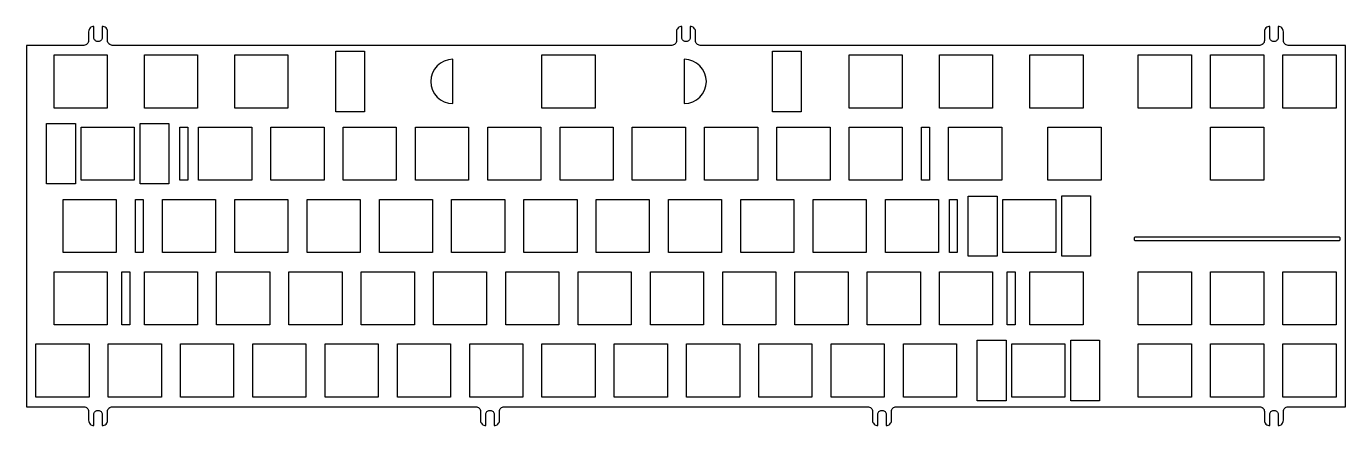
# Model space of a CAD drawing. Header units: millimetres. Extents: x 0 to 348, y -101 to 5.
import ezdxf

# ---------------------------------------------------------------- set-up
doc = ezdxf.new("R2010")
doc.units = ezdxf.units.MM
doc.layers.get('0').update_dxf_attribs({"linetype": 'CONTINUOUS'})

msp = doc.modelspace()

# ---------------------------------------------------------------- linework, layer by layer
for points in [[(0.1, -95.51), (15.24, -95.51, -0.414214), (16.49, -96.76), (16.49, -99.11, 0.414214), (17.89, -100.51), (17.89, -97.53, -0.414214), (18.89, -96.53), (19.09, -96.53, -0.414214), (20.09, -97.53), (20.09, -100.51, 0.414214), (21.49, -99.11), (21.49, -96.76, -0.414214), (22.74, -95.51), (118.53, -95.51, -0.414214), (119.78, -96.76), (119.78, -99.11, 0.414214), (121.18, -100.51), (121.18, -97.53, -0.414214), (122.18, -96.53), (122.38, -96.53, -0.414214), (123.38, -97.53), (123.38, -100.51, 0.414214), (124.78, -99.11), (124.78, -96.76, -0.414214), (126.03, -95.51), (221.82, -95.51, -0.414214), (223.07, -96.76), (223.07, -99.11, 0.414214), (224.47, -100.51), (224.47, -97.53, -0.414214), (225.47, -96.53), (225.67, -96.53, -0.414214), (226.67, -97.53), (226.67, -100.51, 0.414214), (228.07, -99.11), (228.07, -96.76, -0.414214), (229.32, -95.51), (325.11, -95.51, -0.414214), (326.36, -96.76), (326.36, -99.11, 0.414214), (327.76, -100.51), (327.76, -97.53, -0.414214), (328.76, -96.53), (328.96, -96.53, -0.414214), (329.96, -97.53), (329.96, -100.51, 0.414214), (331.36, -99.11), (331.36, -96.76, -0.414214), (332.61, -95.51), (347.76, -95.51), (347.76, -0.26), (332.61, -0.26, -0.414214), (331.36, 0.99), (331.36, 3.34, 0.414214), (329.96, 4.74), (329.96, 1.77, -0.414214), (328.96, 0.77), (328.76, 0.77, -0.414214), (327.76, 1.77), (327.76, 4.74, 0.414214), (326.36, 3.34), (326.36, 0.99, -0.414214), (325.11, -0.26), (177.68, -0.26, -0.414214), (176.43, 0.99), (176.43, 3.34, 0.414214), (175.03, 4.74), (175.03, 1.77, -0.414214), (174.03, 0.77), (173.83, 0.77, -0.414214), (172.83, 1.77), (172.83, 4.74, 0.414214), (171.43, 3.34), (171.43, 0.99, -0.414214), (170.18, -0.26), (22.74, -0.26, -0.414214), (21.49, 0.99), (21.49, 3.34, 0.414214), (20.09, 4.74), (20.09, 1.77, -0.414214), (19.09, 0.77), (18.89, 0.77, -0.414214), (17.89, 1.77), (17.89, 4.74, 0.414214), (16.49, 3.34), (16.49, 0.99, -0.414214), (15.24, -0.26), (0.1, -0.26)], [(112.48, -3.94, 0.999468), (112.48, -15.63)], [(173.46, -15.63, 0.999468), (173.46, -3.94)], [(292.43, -50.74), (345.93, -50.74, -0.414214), (346.23, -51.04), (346.23, -51.49, -0.414214), (345.93, -51.79), (292.43, -51.79, -0.414214), (292.13, -51.49), (292.13, -51.04, -0.414214)]]:
    msp.add_lwpolyline(points, format="xyb", close=True)
for points in [[(7.38, -16.78), (7.38, -2.78), (21.38, -2.78), (21.38, -16.78)], [(31.19, -16.78), (31.19, -2.78), (45.19, -2.78), (45.19, -16.78)], [(69.01, -16.78), (55.01, -16.78), (55.01, -2.78), (69.01, -2.78)], [(81.62, -17.75), (81.62, -1.81), (89.19, -1.81), (89.19, -17.75)], [(135.97, -16.78), (135.97, -2.78), (149.97, -2.78), (149.97, -16.78)], [(196.74, -1.81), (204.32, -1.81), (204.32, -17.75), (196.74, -17.75)], [(216.93, -2.78), (230.93, -2.78), (230.93, -16.78), (216.93, -16.78)], [(254.74, -2.78), (254.74, -16.78), (240.75, -16.78), (240.75, -2.78)], [(278.56, -2.78), (278.56, -16.78), (264.56, -16.78), (264.56, -2.78)], [(293.13, -2.78), (307.13, -2.78), (307.13, -16.78), (293.13, -16.78)], [(326.18, -2.78), (326.18, -16.78), (312.18, -16.78), (312.18, -2.78)], [(345.23, -16.78), (331.23, -16.78), (331.23, -2.78), (345.23, -2.78)], [(13, -20.86), (13, -36.79), (5.43, -36.79), (5.43, -20.84)], [(14.53, -35.83), (14.53, -21.83), (28.53, -21.83), (28.53, -35.83)], [(30.05, -20.86), (37.63, -20.86), (37.63, -36.8), (30.05, -36.8)], [(40.5, -35.83), (40.5, -21.83), (42.6, -21.83), (42.6, -35.83)], [(45.48, -35.83), (45.48, -21.83), (59.48, -21.83), (59.48, -35.83)], [(78.53, -35.83), (64.53, -35.83), (64.53, -21.83), (78.53, -21.83)], [(97.58, -21.83), (97.58, -35.83), (83.58, -35.83), (83.58, -21.83)], [(116.63, -35.83), (102.63, -35.83), (102.63, -21.83), (116.63, -21.83)], [(135.68, -35.83), (121.68, -35.83), (121.68, -21.83), (135.68, -21.83)], [(140.73, -21.83), (154.73, -21.83), (154.73, -35.83), (140.73, -35.83)], [(173.78, -21.83), (173.78, -35.83), (159.78, -35.83), (159.78, -21.83)], [(192.83, -21.83), (192.83, -35.83), (178.83, -35.83), (178.83, -21.83)], [(211.88, -21.83), (211.88, -35.83), (197.88, -35.83), (197.88, -21.83)], [(230.93, -35.83), (216.93, -35.83), (216.93, -21.83), (230.93, -21.83)], [(235.98, -35.83), (235.98, -21.83), (238.08, -21.83), (238.08, -35.83)], [(243.13, -21.83), (257.12, -21.83), (257.12, -35.83), (243.13, -35.83)], [(269.32, -21.83), (283.32, -21.83), (283.32, -35.83), (269.32, -35.83)], [(326.18, -21.83), (326.18, -35.83), (312.18, -35.83), (312.18, -21.83)], [(23.76, -54.88), (9.76, -54.88), (9.76, -40.88), (23.76, -40.88)], [(28.81, -54.88), (28.81, -40.88), (30.91, -40.88), (30.91, -54.88)], [(35.96, -40.88), (49.96, -40.88), (49.96, -54.88), (35.96, -54.88)], [(55.01, -54.88), (55.01, -40.88), (69.01, -40.88), (69.01, -54.88)], [(88.06, -54.88), (74.06, -54.88), (74.06, -40.88), (88.06, -40.88)], [(107.11, -40.88), (107.11, -54.88), (93.11, -54.88), (93.11, -40.88)], [(112.16, -54.88), (112.16, -40.88), (126.16, -40.88), (126.16, -54.88)], [(131.21, -40.88), (145.21, -40.88), (145.21, -54.88), (131.21, -54.88)], [(150.26, -40.88), (164.26, -40.88), (164.26, -54.88), (150.26, -54.88)], [(183.31, -54.88), (169.31, -54.88), (169.31, -40.88), (183.31, -40.88)], [(188.36, -54.88), (188.36, -40.88), (202.36, -40.88), (202.36, -54.88)], [(221.41, -54.88), (207.41, -54.88), (207.41, -40.88), (221.41, -40.88)], [(240.46, -54.88), (226.46, -54.88), (226.46, -40.88), (240.46, -40.88)], [(243.33, -54.88), (243.33, -40.88), (245.43, -40.88), (245.43, -54.88)], [(255.89, -39.99), (255.89, -55.85), (248.31, -55.85), (248.31, -39.99)], [(257.41, -54.88), (257.41, -40.88), (271.41, -40.88), (271.41, -54.88)], [(272.94, -39.91), (280.51, -39.91), (280.51, -55.85), (272.94, -55.85)], [(21.38, -73.93), (7.38, -73.93), (7.38, -59.93), (21.38, -59.93)], [(25.24, -73.93), (25.24, -59.93), (27.34, -59.93), (27.34, -73.93)], [(31.19, -59.93), (45.19, -59.93), (45.19, -73.93), (31.19, -73.93)], [(50.24, -73.93), (50.24, -59.93), (64.24, -59.93), (64.24, -73.93)], [(83.29, -59.93), (83.29, -73.93), (69.29, -73.93), (69.29, -59.93)], [(88.34, -73.93), (88.34, -59.93), (102.34, -59.93), (102.34, -73.93)], [(121.39, -73.93), (107.39, -73.93), (107.39, -59.93), (121.39, -59.93)], [(140.44, -59.93), (140.44, -73.93), (126.45, -73.93), (126.45, -59.93)], [(145.5, -59.93), (159.49, -59.93), (159.49, -73.93), (145.5, -73.93)], [(164.54, -59.93), (178.54, -59.93), (178.54, -73.93), (164.54, -73.93)], [(183.59, -59.93), (197.59, -59.93), (197.59, -73.93), (183.59, -73.93)], [(216.64, -59.93), (216.64, -73.93), (202.65, -73.93), (202.65, -59.93)], [(235.69, -73.93), (221.69, -73.93), (221.69, -59.93), (235.69, -59.93)], [(240.75, -73.93), (240.75, -59.93), (254.74, -59.93), (254.74, -73.93)], [(258.6, -73.93), (258.6, -59.93), (260.7, -59.93), (260.7, -73.93)], [(264.56, -59.93), (278.56, -59.93), (278.56, -73.93), (264.56, -73.93)], [(307.13, -73.93), (293.13, -73.93), (293.13, -59.93), (307.13, -59.93)], [(312.18, -73.93), (312.18, -59.93), (326.18, -59.93), (326.18, -73.93)], [(331.23, -59.93), (345.23, -59.93), (345.23, -73.93), (331.23, -73.93)], [(16.62, -92.98), (2.62, -92.98), (2.62, -78.98), (16.62, -78.98)], [(35.67, -92.98), (21.67, -92.98), (21.67, -78.98), (35.67, -78.98)], [(40.72, -78.98), (54.72, -78.98), (54.72, -92.98), (40.72, -92.98)], [(73.77, -78.98), (73.77, -92.98), (59.77, -92.98), (59.77, -78.98)], [(78.82, -92.98), (78.82, -78.98), (92.82, -78.98), (92.82, -92.98)], [(97.87, -92.98), (97.87, -78.98), (111.87, -78.98), (111.87, -92.98)], [(130.92, -92.98), (116.92, -92.98), (116.92, -78.98), (130.92, -78.98)], [(149.97, -92.98), (135.97, -92.98), (135.97, -78.98), (149.97, -78.98)], [(155.02, -92.98), (155.02, -78.98), (169.02, -78.98), (169.02, -92.98)], [(188.07, -92.98), (174.07, -92.98), (174.07, -78.98), (188.07, -78.98)], [(193.12, -92.98), (193.12, -78.98), (207.12, -78.98), (207.12, -92.98)], [(226.17, -78.98), (226.17, -92.98), (212.17, -92.98), (212.17, -78.98)], [(231.22, -78.98), (245.22, -78.98), (245.22, -92.98), (231.22, -92.98)], [(258.27, -78.01), (258.27, -93.95), (250.69, -93.95), (250.69, -78.01)], [(259.8, -92.98), (259.8, -78.98), (273.79, -78.98), (273.79, -92.98)], [(275.32, -78.01), (282.89, -78.01), (282.89, -93.95), (275.32, -93.95)], [(307.13, -92.98), (293.13, -92.98), (293.13, -78.98), (307.13, -78.98)], [(312.18, -78.98), (326.18, -78.98), (326.18, -92.98), (312.18, -92.98)], [(331.23, -78.98), (345.23, -78.98), (345.23, -92.98), (331.23, -92.98)]]:
    msp.add_lwpolyline(points, close=True)

doc.saveas('drawing.dxf')
